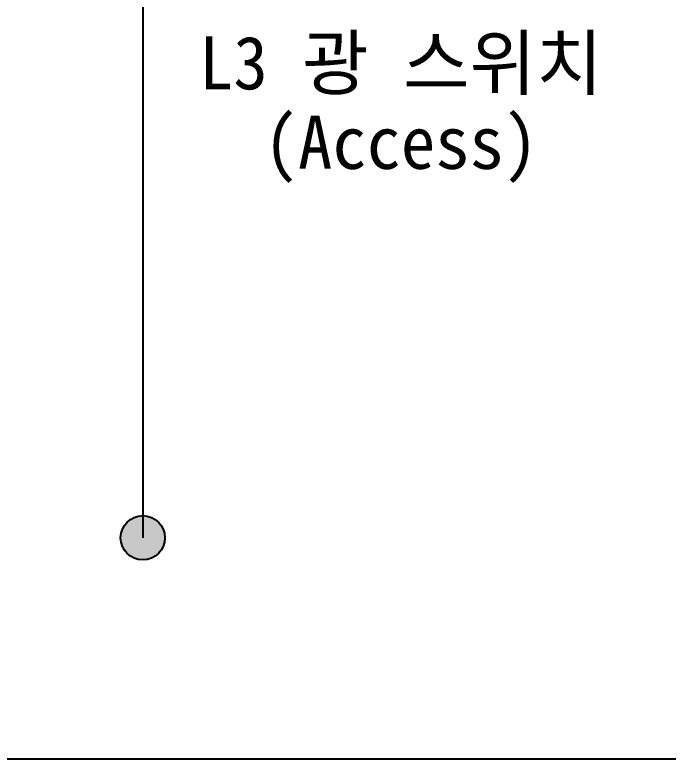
# Model space of a CAD drawing. Header units: millimetres. Extents: x 4 to 3929, y -454 to 587.
# Drawn here: x 1191 to 1264.8, y 6.8 to 91 of the extents above; entities that cross this region are included whole.
import ezdxf
from ezdxf.enums import TextEntityAlignment as Align

# ---------------------------------------------------------------- set-up
doc = ezdxf.new("R2010")
doc.units = ezdxf.units.MM
doc.header["$LTSCALE"] = 10
for name, color, linetype in [('CZ-LIN1', 7, 'Continuous'), ('CZ-TABL-LIN1', 4, 'Continuous'), ('CZ-TEX2', 3, 'Continuous')]:
    doc.layers.add(name, color=color, linetype=linetype)
doc.styles.add('굴림체', font='GulimChe.ttf')

# ---------------------------------------------------------------- blocks, each defined once
blk = doc.blocks.new('WO')
at = {"layer": 'CZ-LIN1'}
h = blk.add_hatch(color=256, dxfattribs=at)
h.dxf.hatch_style = 1
edge = h.paths.add_edge_path()
edge.add_arc((0, 0), 2.5, 0, 360)
blk.add_circle((0, 0), 2.5, dxfattribs=at)

msp = doc.modelspace()

# ---------------------------------------------------------------- linework, layer by layer
at = {"layer": 'CZ-LIN1'}
msp.add_line((1205.445, 93.209), (1205.445, 31.818), dxfattribs=at)
at = {"layer": 'CZ-TABL-LIN1', "flags": 128}
msp.add_lwpolyline([(1072.089, 6.779), (1072.089, 447.591), (1378.648, 447.591), (1378.648, 6.779)], close=True, dxfattribs=at)

# ---------------------------------------------------------------- block references
at = {"layer": 'CZ-LIN1'}
msp.add_blockref('WO', (1205.445, 31.818), dxfattribs=at)

# ---------------------------------------------------------------- texts
at = {"layer": 'CZ-TEX2', "style": '굴림체'}
for s, p in [('L3 광 스위치', (1234.635, 85.595)), ('(Access)', (1234.635, 76.081))]:
    msp.add_text(s, height=6, dxfattribs=at).set_placement(p, align=Align.MIDDLE)

doc.saveas('drawing.dxf')
